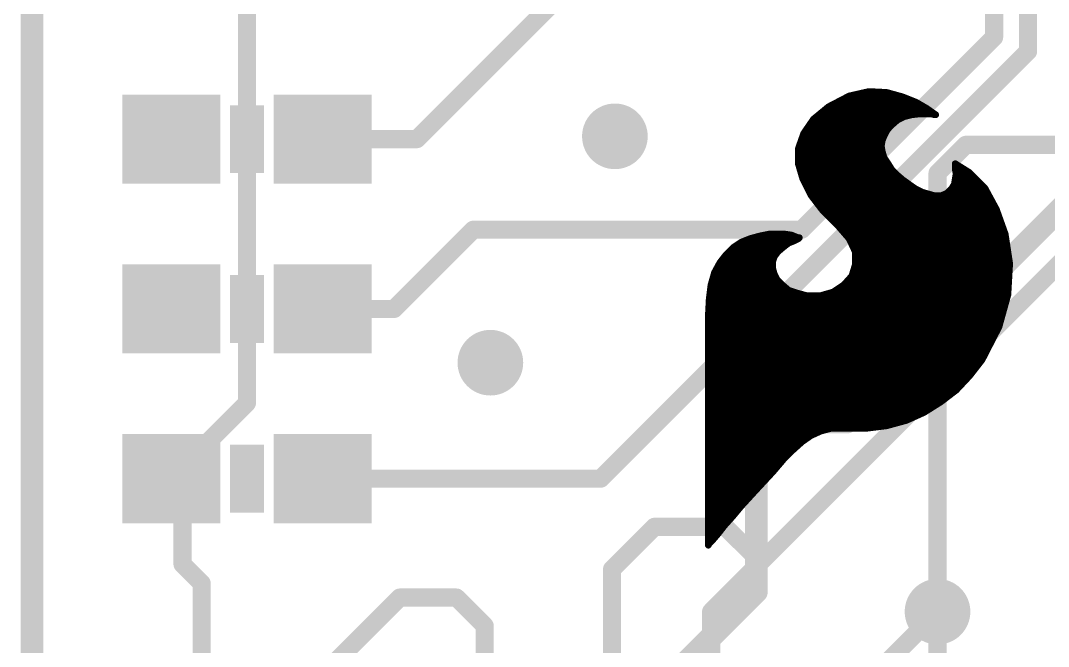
# Model space of a CAD drawing. Extents: x -11.6 to 46, y -5.8 to 74.7.
# Drawn here: x -0.13 to 11.4, y 21.99 to 29.02 of the extents above; entities that cross this region are included whole.
import ezdxf

# ---------------------------------------------------------------- set-up
doc = ezdxf.new("R2010")
doc.units = 0
for name, color, linetype in [('1', 12, 'CONTINUOUS'), ('16', 132, 'CONTINUOUS'), ('18', 110, 'CONTINUOUS'), ('20', 53, 'CONTINUOUS'), ('21', 41, 'CONTINUOUS')]:
    doc.layers.add(name, color=color, linetype=linetype)

# ---------------------------------------------------------------- blocks, each defined once
blk = doc.blocks.new('RECT')
blk.add_solid([(-0.5, -0.5), (0.5, -0.5), (-0.5, 0.5), (0.5, 0.5)])
blk = doc.blocks.new('ROUNDV')
at = {"const_width": 0.5}
blk.add_lwpolyline([(0, -0.25, 1), (0, 0.25, 1), (0, -0.25)], format="xyb", dxfattribs=at)

msp = doc.modelspace()

# ---------------------------------------------------------------- linework, layer by layer
at = {"layer": '1'}
for points, const_width in [([(0, 0), (0, 63.5)], 0.254), ([(10.795, 30.734), (10.795, 28.829)], 0.2032), ([(2.413, 30.607), (2.413, 24.726)], 0.2032), ([(11.176, 30.48), (11.176, 28.6712)], 0.2032), ([(6.604, 29.972), (4.318, 27.686)], 0.2032), ([(14.0775, 28.8413), (8.1756, 22.9394)], 0.2032), ([(10.795, 28.829), (8.636, 26.67)], 0.2032), ([(11.176, 28.6712), (7.3179, 24.8131)], 0.2032), ([(9.144, 24.511), (12.573, 27.94)], 0.254), ([(3.263, 27.686), (3.39, 27.813)], 0.2032), ([(4.318, 27.686), (3.263, 27.686)], 0.2032), ([(4.953, 26.67), (4.064, 25.781)], 0.2032), ([(8.636, 26.67), (4.953, 26.67)], 0.2032), ([(4.064, 25.781), (3.263, 25.781)], 0.2032), ([(7.3179, 24.8131), (7.2698, 24.765)], 0.2032), ([(2.413, 24.726), (1.563, 23.876)], 0.2032), ([(6.3808, 23.876), (7.2698, 24.765)], 0.2032), ([(8.128, 24.511), (9.144, 24.511)], 0.254), ([(1.563, 23.876), (1.69, 23.749)], 0.2032), ([(3.263, 23.876), (6.3808, 23.876)], 0.2032), ([(1.69, 23.749), (1.69, 22.9163)], 0.2032), ([(6.5088, 22.86), (6.985, 23.3362)], 0.2032), ([(6.985, 23.3362), (7.7788, 23.3362)], 0.2032), ([(7.7788, 23.3362), (8.1756, 22.9394)], 0.2032), ([(1.69, 22.9163), (1.905, 22.7013)], 0.2032), ([(6.5088, 18.7325), (6.5088, 22.86)], 0.2032), ([(8.1756, 22.9394), (7.62, 22.3838)], 0.2032), ([(1.905, 22.7013), (1.905, 2.6987)], 0.2032), ([(3.0163, 21.4313), (4.1275, 22.5425)], 0.2032), ([(4.1275, 22.5425), (4.7625, 22.5425)], 0.2032), ([(4.7625, 22.5425), (5.08, 22.225)], 0.2032), ([(7.62, 22.3838), (7.62, 21.17)], 0.2032), ([(10.16, 22.3838), (10.16, 21.17)], 0.2032), ([(5.08, 22.225), (5.08, 21.17)], 0.2032)]:
    msp.add_lwpolyline(points, dxfattribs=dict(at, const_width=const_width))
for points, const_width in [([(10.7442, 28.829, 1), (10.8458, 28.829)], 0.1016), ([(10.8309, 28.7931, 1), (10.7591, 28.8649)], 0.1016), ([(11.1252, 28.6712, 1), (11.2268, 28.6712)], 0.1016), ([(11.2119, 28.6353, 1), (11.1401, 28.7071)], 0.1016), ([(3.4259, 27.7771, 1), (3.3541, 27.8489)], 0.1016), ([(3.263, 27.7368, 1), (3.263, 27.6352)], 0.1016), ([(3.2271, 27.7219, 1), (3.2989, 27.6501)], 0.1016), ([(4.2821, 27.7219, 1), (4.3539, 27.6501)], 0.1016), ([(4.318, 27.6352, 1), (4.318, 27.7368)], 0.1016), ([(4.953, 26.7208, 1), (4.953, 26.6192)], 0.1016), ([(4.9889, 26.6341, 1), (4.9171, 26.7059)], 0.1016), ([(8.6001, 26.7059, 1), (8.6719, 26.6341)], 0.1016), ([(8.636, 26.6192, 1), (8.636, 26.7208)], 0.1016), ([(3.263, 25.8318, 1), (3.263, 25.7302)], 0.1016), ([(4.0281, 25.8169, 1), (4.0999, 25.7451)], 0.1016), ([(4.064, 25.7302, 1), (4.064, 25.8318)], 0.1016), ([(7.3538, 24.7772, 1), (7.282, 24.849)], 0.1016), ([(2.4489, 24.6901, 1), (2.3771, 24.7619)], 0.1016), ([(7.2339, 24.8009, 1), (7.3057, 24.7291)], 0.1016), ([(7.3057, 24.7291, 1), (7.2339, 24.8009)], 0.1016), ([(7.282, 24.849, 1), (7.3538, 24.7772)], 0.1016), ([(2.3622, 24.726, 1), (2.4638, 24.726)], 0.1016), ([(8.128, 24.5745, 1), (8.128, 24.4475)], 0.127), ([(9.0991, 24.5559, 1), (9.1889, 24.4661)], 0.127), ([(9.144, 24.4475, 1), (9.144, 24.5745)], 0.127), ([(1.5989, 23.9119, 1), (1.5271, 23.8401)], 0.1016), ([(1.5271, 23.9119, 1), (1.5989, 23.8401)], 0.1016), ([(3.263, 23.9268, 1), (3.263, 23.8252)], 0.1016), ([(6.3449, 23.9119, 1), (6.4167, 23.8401)], 0.1016), ([(6.3808, 23.8252, 1), (6.3808, 23.9268)], 0.1016), ([(1.7408, 23.749, 1), (1.6392, 23.749)], 0.1016), ([(1.6541, 23.7131, 1), (1.7259, 23.7849)], 0.1016), ([(6.985, 23.387, 1), (6.985, 23.2855)], 0.1016), ([(7.0209, 23.3003, 1), (6.9491, 23.3722)], 0.1016), ([(7.8147, 23.3722, 1), (7.7428, 23.3003)], 0.1016), ([(7.7788, 23.2855, 1), (7.7788, 23.387)], 0.1016), ([(1.7259, 22.9522, 1), (1.6541, 22.8803)], 0.1016), ([(1.6392, 22.9163, 1), (1.7408, 22.9163)], 0.1016), ([(6.5595, 22.86, 1), (6.458, 22.86)], 0.1016), ([(8.1397, 22.9753, 1), (8.2115, 22.9035)], 0.1016), ([(8.2115, 22.9035, 1), (8.1397, 22.9753)], 0.1016), ([(8.1397, 22.9035, 1), (8.2115, 22.9753)], 0.1016), ([(6.4728, 22.8959, 1), (6.5447, 22.8241)], 0.1016), ([(1.9558, 22.7013, 1), (1.8542, 22.7013)], 0.1016), ([(1.8691, 22.6653, 1), (1.9409, 22.7372)], 0.1016), ([(4.1275, 22.5933, 1), (4.1275, 22.4917)], 0.1016), ([(4.1634, 22.5066, 1), (4.0916, 22.5784)], 0.1016), ([(4.7984, 22.5784, 1), (4.7266, 22.5066)], 0.1016), ([(4.7625, 22.4917, 1), (4.7625, 22.5933)], 0.1016), ([(7.6708, 22.3838, 1), (7.5692, 22.3838)], 0.1016), ([(7.5841, 22.4197, 1), (7.6559, 22.3478)], 0.1016), ([(10.2108, 22.3838, 1), (10.1092, 22.3838)], 0.1016), ([(5.1308, 22.225, 1), (5.0292, 22.225)], 0.1016), ([(5.0441, 22.1891, 1), (5.1159, 22.2609)], 0.1016)]:
    msp.add_lwpolyline(points, format="xyb", dxfattribs=dict(at, const_width=const_width))
at = {"layer": '16'}
for points, const_width in [([(0, 0), (0, 63.5)], 0.254), ([(10.16, 27.305), (10.4775, 27.6225)], 0.2032), ([(17.6212, 27.6225), (10.4775, 27.6225)], 0.2032), ([(10.16, 22.3838), (10.16, 27.305)], 0.2032), ([(8.128, 22.606), (8.128, 24.511)], 0.254), ([(5.08, 19.558), (8.128, 22.606)], 0.254), ([(7.4613, 19.685), (10.16, 22.3838)], 0.2032)]:
    msp.add_lwpolyline(points, dxfattribs=dict(at, const_width=const_width))
for points, const_width in [([(10.4775, 27.6733, 1), (10.4775, 27.5717)], 0.1016), ([(10.5134, 27.5866, 1), (10.4416, 27.6584)], 0.1016), ([(10.2108, 27.305, 1), (10.1092, 27.305)], 0.1016), ([(10.1241, 27.3409, 1), (10.1959, 27.2691)], 0.1016), ([(8.1915, 24.511, 1), (8.0645, 24.511)], 0.127), ([(8.1729, 22.5611, 1), (8.0831, 22.6509)], 0.127), ([(8.0645, 22.606, 1), (8.1915, 22.606)], 0.127), ([(10.1092, 22.3838, 1), (10.2108, 22.3838)], 0.1016), ([(10.1959, 22.3478, 1), (10.1241, 22.4197)], 0.1016)]:
    msp.add_lwpolyline(points, format="xyb", dxfattribs=dict(at, const_width=const_width))
at = {"layer": '20', "const_width": 0.2032}
msp.add_lwpolyline([(0, 63.5), (0, 0)], dxfattribs=at)
at = {"layer": '21', "const_width": 0.0762}
for points in [[(9.389, 28.22), (9.169, 28.17)], [(9.589, 28.21), (9.389, 28.22)], [(9.169, 28.17), (8.939, 28.05)], [(9.069, 28.1178), (9.8745, 28.1178)], [(9.2746, 28.194), (9.6466, 28.194)], [(9.769, 28.16), (9.589, 28.21)], [(9.919, 28.1), (9.769, 28.16)], [(10.039, 28.03), (9.919, 28.1)], [(8.939, 28.05), (8.769, 27.91)], [(8.9288, 28.0416), (10.0191, 28.0416)], [(10.109, 27.98), (10.039, 28.03)], [(8.769, 27.91), (8.659, 27.75)], [(8.7547, 27.8892), (9.6967, 27.8892)], [(8.8363, 27.9654), (9.9176, 27.9654)], [(9.629, 27.83), (9.709, 27.9)], [(9.709, 27.9), (9.789, 27.94)], [(9.789, 27.94), (9.869, 27.96)], [(9.869, 27.96), (9.959, 27.97)], [(9.959, 27.97), (10.089, 27.97)], [(10.089, 27.97), (10.129, 27.96)], [(10.1074, 27.9654), (10.1309, 27.9654)], [(10.139, 27.96), (10.109, 27.98)], [(10.129, 27.96), (10.139, 27.96)], [(8.7023, 27.813), (9.6154, 27.813)], [(9.559, 27.72), (9.589, 27.78)], [(9.589, 27.78), (9.629, 27.83)], [(8.659, 27.75), (8.599, 27.58)], [(8.6274, 27.6606), (9.5374, 27.6606)], [(8.6543, 27.7368), (9.5674, 27.7368)], [(9.529, 27.61), (9.539, 27.67)], [(9.539, 27.67), (9.559, 27.72)], [(8.599, 27.58), (8.599, 27.41)], [(8.6006, 27.5844), (9.5333, 27.5844)], [(9.539, 27.55), (9.529, 27.61)], [(9.559, 27.48), (9.539, 27.55)], [(8.599, 27.5082), (9.5509, 27.5082)], [(8.599, 27.432), (9.591, 27.432)], [(8.599, 27.41), (8.649, 27.24)], [(9.599, 27.42), (9.559, 27.48)], [(9.649, 27.34), (9.599, 27.42)], [(10.519, 27.31), (10.359, 27.41)], [(10.359, 27.41), (10.359, 27.4)], [(8.6149, 27.3558), (9.6391, 27.3558)], [(9.699, 27.29), (9.649, 27.34)], [(10.359, 27.4), (10.359, 27.35)], [(10.359, 27.3558), (10.4457, 27.3558)], [(10.359, 27.35), (10.369, 27.3)], [(10.369, 27.3), (10.359, 27.24)], [(10.689, 27.14), (10.519, 27.31)], [(8.6373, 27.2796), (9.7111, 27.2796)], [(8.649, 27.24), (8.739, 27.06)], [(8.6673, 27.2034), (9.8062, 27.2034)], [(9.769, 27.23), (9.699, 27.29)], [(9.839, 27.18), (9.769, 27.23)], [(9.909, 27.13), (9.839, 27.18)], [(10.349, 27.18), (10.319, 27.13)], [(10.359, 27.24), (10.349, 27.18)], [(10.3529, 27.2034), (10.6256, 27.2034)], [(10.3656, 27.2796), (10.5494, 27.2796)], [(8.7054, 27.1272), (9.9146, 27.1272)], [(9.989, 27.09), (9.909, 27.13)], [(10.059, 27.07), (9.989, 27.09)], [(10.129, 27.05), (10.059, 27.07)], [(10.269, 27.08), (10.199, 27.05)], [(10.319, 27.13), (10.269, 27.08)], [(10.3162, 27.1272), (10.6959, 27.1272)], [(10.819, 26.9), (10.689, 27.14)], [(8.739, 27.06), (8.869, 26.89)], [(8.7459, 27.051), (10.1255, 27.051)], [(8.8041, 26.9748), (10.7785, 26.9748)], [(10.199, 27.05), (10.129, 27.05)], [(10.2013, 27.051), (10.7372, 27.051)], [(8.8624, 26.8986), (10.8195, 26.8986)], [(8.869, 26.89), (9.039, 26.72)], [(10.919, 26.62), (10.819, 26.9)], [(8.9366, 26.8224), (10.8467, 26.8224)], [(9.0128, 26.7462), (10.8739, 26.7462)], [(9.039, 26.72), (9.169, 26.57)], [(8.169, 26.6), (8.059, 26.57)], [(8.269, 26.62), (8.169, 26.6)], [(8.449, 26.62), (8.269, 26.62)], [(8.519, 26.61), (8.449, 26.62)], [(8.569, 26.59), (8.519, 26.61)], [(9.0823, 26.67), (10.9011, 26.67)], [(10.969, 26.29), (10.919, 26.62)], [(7.959, 26.53), (7.869, 26.47)], [(7.9404, 26.5176), (8.4858, 26.5176)], [(8.059, 26.57), (7.959, 26.53)], [(8.1463, 26.5938), (8.5595, 26.5938)], [(8.399, 26.45), (8.449, 26.49)], [(8.449, 26.49), (8.489, 26.52)], [(8.489, 26.52), (8.539, 26.54)], [(8.539, 26.54), (8.579, 26.56)], [(8.599, 26.58), (8.569, 26.59)], [(8.579, 26.56), (8.599, 26.57)], [(8.599, 26.57), (8.609, 26.58)], [(8.609, 26.58), (8.599, 26.58)], [(9.1484, 26.5938), (10.923, 26.5938)], [(9.169, 26.57), (9.239, 26.42)], [(9.1935, 26.5176), (10.9345, 26.5176)], [(7.789, 26.39), (7.719, 26.3)], [(7.869, 26.47), (7.789, 26.39)], [(7.8404, 26.4414), (8.3904, 26.4414)], [(8.309, 26.31), (8.329, 26.37)], [(8.329, 26.37), (8.359, 26.41)], [(8.359, 26.41), (8.399, 26.45)], [(9.229, 26.4414), (10.9461, 26.4414)], [(9.239, 26.42), (9.239, 26.28)], [(7.719, 26.3), (7.659, 26.19)], [(7.713, 26.289), (8.309, 26.289)], [(7.7697, 26.3652), (8.3274, 26.3652)], [(8.309, 26.24), (8.309, 26.31)], [(9.239, 26.28), (9.199, 26.15)], [(9.239, 26.3652), (10.9576, 26.3652)], [(9.239, 26.289), (10.9689, 26.289)], [(10.949, 25.94), (10.969, 26.29)], [(7.659, 26.19), (7.619, 26.05)], [(7.6714, 26.2128), (8.3168, 26.2128)], [(8.329, 26.17), (8.309, 26.24)], [(8.359, 26.11), (8.329, 26.17)], [(9.199, 26.15), (9.109, 26.05)], [(9.2183, 26.2128), (10.9646, 26.2128)], [(7.619, 26.05), (7.599, 25.89)], [(7.622, 26.0604), (8.4086, 26.0604)], [(7.6437, 26.1366), (8.3457, 26.1366)], [(8.419, 26.05), (8.359, 26.11)], [(8.489, 25.99), (8.419, 26.05)], [(9.109, 26.05), (8.989, 25.97)], [(9.1184, 26.0604), (10.9559, 26.0604)], [(9.1869, 26.1366), (10.9602, 26.1366)], [(7.6013, 25.908), (10.9401, 25.908)], [(7.6108, 25.9842), (8.5064, 25.9842)], [(8.579, 25.96), (8.489, 25.99)], [(8.689, 25.93), (8.579, 25.96)], [(8.849, 25.93), (8.689, 25.93)], [(8.989, 25.97), (8.849, 25.93)], [(9.0103, 25.9842), (10.9515, 25.9842)], [(10.849, 25.58), (10.949, 25.94)], [(7.599, 25.89), (7.589, 25.7)], [(7.5959, 25.8318), (10.9189, 25.8318)], [(7.589, 25.7), (7.589, 23.13)], [(7.589, 25.6794), (10.8766, 25.6794)], [(7.5919, 25.7556), (10.8978, 25.7556)], [(7.589, 25.6032), (10.8554, 25.6032)], [(10.659, 25.21), (10.849, 25.58)], [(7.589, 25.527), (10.8218, 25.527)], [(7.589, 25.4508), (10.7827, 25.4508)], [(7.589, 25.3746), (10.7435, 25.3746)], [(7.589, 25.2984), (10.7044, 25.2984)], [(7.589, 25.2222), (10.6653, 25.2222)], [(7.589, 25.146), (10.6092, 25.146)], [(10.519, 25.03), (10.659, 25.21)], [(7.589, 25.0698), (10.55, 25.0698)], [(7.589, 24.9936), (10.4849, 24.9936)], [(10.369, 24.87), (10.519, 25.03)], [(7.589, 24.9174), (10.4134, 24.9174)], [(10.199, 24.74), (10.369, 24.87)], [(7.589, 24.8412), (10.3313, 24.8412)], [(7.589, 24.765), (10.2317, 24.765)], [(7.589, 24.6888), (10.1179, 24.6888)], [(10.009, 24.62), (10.199, 24.74)], [(7.589, 24.6126), (9.9926, 24.6126)], [(7.589, 24.5364), (9.8232, 24.5364)], [(9.589, 24.47), (9.809, 24.53)], [(9.809, 24.53), (10.009, 24.62)], [(7.589, 24.4602), (9.5106, 24.4602)], [(8.739, 24.36), (8.849, 24.41)], [(8.849, 24.41), (8.959, 24.44)], [(8.959, 24.44), (9.349, 24.44)], [(9.349, 24.44), (9.589, 24.47)], [(7.589, 24.384), (8.7918, 24.384)], [(7.589, 24.3078), (8.6644, 24.3078)], [(8.639, 24.29), (8.739, 24.36)], [(7.589, 24.2316), (8.5741, 24.2316)], [(8.429, 24.09), (8.539, 24.2)], [(8.539, 24.2), (8.639, 24.29)], [(7.589, 24.1554), (8.4944, 24.1554)], [(7.589, 24.0792), (8.4199, 24.0792)], [(8.319, 23.96), (8.429, 24.09)], [(7.589, 24.003), (8.3554, 24.003)], [(8.189, 23.82), (8.319, 23.96)], [(7.589, 23.9268), (8.2882, 23.9268)], [(7.589, 23.8506), (8.2174, 23.8506)], [(7.589, 23.7744), (8.1469, 23.7744)], [(8.069, 23.69), (8.189, 23.82)], [(7.589, 23.6982), (8.0766, 23.6982)], [(7.589, 23.622), (8.0067, 23.622)], [(7.959, 23.57), (8.069, 23.69)], [(7.589, 23.5458), (7.9388, 23.5458)], [(7.859, 23.45), (7.959, 23.57)], [(7.589, 23.4696), (7.8753, 23.4696)], [(7.589, 23.3934), (7.8081, 23.3934)], [(7.769, 23.35), (7.859, 23.45)], [(7.589, 23.3172), (7.7435, 23.3172)], [(7.639, 23.19), (7.699, 23.26)], [(7.699, 23.26), (7.769, 23.35)], [(7.589, 23.241), (7.6827, 23.241)], [(7.589, 23.1648), (7.6138, 23.1648)], [(7.589, 23.13), (7.599, 23.15)], [(7.599, 23.15), (7.639, 23.19)]]:
    msp.add_lwpolyline(points, dxfattribs=at)
at = {"layer": '21', "const_width": 0.0381}
for points in [[(9.39, 28.239, 1), (9.388, 28.201)], [(9.3932, 28.2014, 1), (9.3848, 28.2386)], [(9.069, 28.1369, 1), (9.069, 28.0988)], [(9.1648, 28.1886, 1), (9.1732, 28.1514)], [(9.1778, 28.1531, 1), (9.1602, 28.1869)], [(9.2746, 28.2131, 1), (9.2746, 28.175)], [(9.5941, 28.2284, 1), (9.5839, 28.1916)], [(9.588, 28.191, 1), (9.59, 28.229)], [(9.6466, 28.175, 1), (9.6466, 28.2131)], [(9.7761, 28.1777, 1), (9.7619, 28.1423)], [(9.7639, 28.1416, 1), (9.7741, 28.1784)], [(9.8745, 28.0988, 1), (9.8745, 28.1369)], [(9.9286, 28.1165, 1), (9.9094, 28.0835)], [(9.9119, 28.0823, 1), (9.9261, 28.1177)], [(8.9288, 28.0607, 1), (8.9288, 28.0226)], [(8.9302, 28.0669, 1), (8.9478, 28.0331)], [(8.9511, 28.0353, 1), (8.9269, 28.0647)], [(10.0191, 28.0226, 1), (10.0191, 28.0607)], [(10.0501, 28.0455, 1), (10.0279, 28.0145)], [(10.0294, 28.0135, 1), (10.0486, 28.0465)], [(8.7547, 27.9083, 1), (8.7547, 27.8702)], [(8.7569, 27.9247, 1), (8.7811, 27.8953)], [(8.7847, 27.8992, 1), (8.7533, 27.9208)], [(8.8363, 27.9845, 1), (8.8363, 27.9464)], [(9.7005, 27.917, 1), (9.7175, 27.883)], [(9.7215, 27.8857, 1), (9.6965, 27.9143)], [(9.6967, 27.8702, 1), (9.6967, 27.9083)], [(9.7844, 27.9585, 1), (9.7936, 27.9215)], [(9.7975, 27.923, 1), (9.7805, 27.957)], [(9.8669, 27.9789, 1), (9.8711, 27.9411)], [(9.8736, 27.9415, 1), (9.8644, 27.9785)], [(9.9176, 27.9464, 1), (9.9176, 27.9845)], [(9.959, 27.9891, 1), (9.959, 27.951)], [(9.9611, 27.9511, 1), (9.9569, 27.9889)], [(10.0936, 27.9885, 1), (10.0844, 27.9515)], [(10.1074, 27.9845, 1), (10.1074, 27.9464)], [(10.089, 27.951, 1), (10.089, 27.9891)], [(10.1196, 27.9959, 1), (10.0984, 27.9641)], [(10.0979, 27.9645, 1), (10.1201, 27.9955)], [(10.129, 27.9791, 1), (10.129, 27.941)], [(10.1244, 27.9415, 1), (10.1336, 27.9785)], [(10.1284, 27.9441, 1), (10.1496, 27.9759)], [(10.1309, 27.9464, 1), (10.1309, 27.9845)], [(10.139, 27.941, 1), (10.139, 27.9791)], [(8.7023, 27.8321, 1), (8.7023, 27.794)], [(9.5741, 27.7919, 1), (9.6039, 27.7681)], [(9.606, 27.7715, 1), (9.572, 27.7885)], [(9.6165, 27.8443, 1), (9.6415, 27.8157)], [(9.6439, 27.8181, 1), (9.6141, 27.8419)], [(9.6154, 27.794, 1), (9.6154, 27.8321)], [(8.6274, 27.6797, 1), (8.6274, 27.6416)], [(8.6543, 27.7559, 1), (8.6543, 27.7178)], [(8.6433, 27.7608, 1), (8.6747, 27.7392)], [(8.677, 27.7437, 1), (8.641, 27.7563)], [(9.5213, 27.6771, 1), (9.5567, 27.6629)], [(9.5578, 27.6669, 1), (9.5202, 27.6731)], [(9.5374, 27.6416, 1), (9.5374, 27.6797)], [(9.542, 27.7285, 1), (9.576, 27.7115)], [(9.5767, 27.7129, 1), (9.5413, 27.7271)], [(9.5674, 27.7178, 1), (9.5674, 27.7559)], [(8.581, 27.5863, 1), (8.617, 27.5737)], [(8.6181, 27.58, 1), (8.58, 27.58)], [(8.6006, 27.6035, 1), (8.6006, 27.5654)], [(9.5478, 27.6131, 1), (9.5102, 27.6069)], [(9.5102, 27.6131, 1), (9.5478, 27.6069)], [(9.5573, 27.5552, 1), (9.5207, 27.5448)], [(9.5202, 27.5469, 1), (9.5578, 27.5531)], [(9.5333, 27.5654, 1), (9.5333, 27.6035)], [(8.599, 27.5273, 1), (8.599, 27.4892)], [(8.599, 27.4511, 1), (8.599, 27.413)], [(8.6173, 27.4154, 1), (8.5807, 27.4046)], [(9.5749, 27.4906, 1), (9.5431, 27.4694)], [(9.5407, 27.4748, 1), (9.5773, 27.4852)], [(9.5509, 27.4892, 1), (9.5509, 27.5273)], [(9.6152, 27.4301, 1), (9.5828, 27.4099)], [(9.5831, 27.4094, 1), (9.6149, 27.4306)], [(9.591, 27.413, 1), (9.591, 27.4511)], [(10.3691, 27.4262, 1), (10.3489, 27.3938)], [(10.378, 27.41, 1), (10.3399, 27.41)], [(8.58, 27.41, 1), (8.6181, 27.41)], [(8.6149, 27.3749, 1), (8.6149, 27.3368)], [(9.6625, 27.3535, 1), (9.6355, 27.3265)], [(9.6328, 27.3299, 1), (9.6652, 27.3501)], [(9.6391, 27.3368, 1), (9.6391, 27.3749)], [(10.378, 27.4, 1), (10.3399, 27.4)], [(10.3399, 27.4, 1), (10.378, 27.4)], [(10.359, 27.3749, 1), (10.359, 27.3368)], [(10.3777, 27.3537, 1), (10.3403, 27.3463)], [(10.3399, 27.35, 1), (10.378, 27.35)], [(10.3878, 27.2969, 1), (10.3502, 27.3031)], [(10.4457, 27.3368, 1), (10.4457, 27.3749)], [(10.5325, 27.3235, 1), (10.5055, 27.2965)], [(10.5089, 27.2938, 1), (10.5291, 27.3262)], [(8.6373, 27.2987, 1), (8.6373, 27.2606)], [(8.666, 27.2485, 1), (8.632, 27.2315)], [(8.6307, 27.2346, 1), (8.6673, 27.2454)], [(8.6673, 27.2225, 1), (8.6673, 27.1844)], [(9.7114, 27.3045, 1), (9.6866, 27.2755)], [(9.6855, 27.2765, 1), (9.7125, 27.3035)], [(9.7111, 27.2606, 1), (9.7111, 27.2987)], [(9.7801, 27.2455, 1), (9.7579, 27.2145)], [(9.7566, 27.2155, 1), (9.7814, 27.2445)], [(9.8062, 27.1844, 1), (9.8062, 27.2225)], [(9.8501, 27.1955, 1), (9.8279, 27.1645)], [(9.8279, 27.1645, 1), (9.8501, 27.1955)], [(10.3653, 27.1702, 1), (10.3327, 27.1898)], [(10.3529, 27.2225, 1), (10.3529, 27.1844)], [(10.3402, 27.2431, 1), (10.3778, 27.2369)], [(10.3778, 27.2369, 1), (10.3402, 27.2431)], [(10.3656, 27.2987, 1), (10.3656, 27.2606)], [(10.3503, 27.2963, 1), (10.3877, 27.3037)], [(10.5494, 27.2606, 1), (10.5494, 27.2987)], [(10.6256, 27.1844, 1), (10.6256, 27.2225)], [(8.7054, 27.1463, 1), (8.7054, 27.1082)], [(9.9175, 27.147, 1), (9.9005, 27.113)], [(9.8979, 27.1145, 1), (9.9201, 27.1455)], [(9.9146, 27.1082, 1), (9.9146, 27.1463)], [(9.9942, 27.1083, 1), (9.9838, 27.0717)], [(9.9805, 27.073, 1), (9.9975, 27.107)], [(10.0642, 27.0883, 1), (10.0538, 27.0517)], [(10.0538, 27.0517, 1), (10.0642, 27.0883)], [(10.2555, 27.0935, 1), (10.2825, 27.0665)], [(10.2765, 27.0625, 1), (10.2615, 27.0975)], [(10.3162, 27.1463, 1), (10.3162, 27.1082)], [(10.3027, 27.1398, 1), (10.3353, 27.1202)], [(10.3325, 27.1165, 1), (10.3055, 27.1435)], [(10.3302, 27.1831, 1), (10.3678, 27.1769)], [(10.7058, 27.1491, 1), (10.6722, 27.1309)], [(10.6755, 27.1265, 1), (10.7025, 27.1535)], [(10.6959, 27.1082, 1), (10.6959, 27.1463)], [(8.7541, 27.0716, 1), (8.7239, 27.0484)], [(8.722, 27.0515, 1), (8.756, 27.0685)], [(8.7459, 27.0701, 1), (8.7459, 27.032)], [(8.8041, 26.9939, 1), (8.8041, 26.9558)], [(10.129, 27.0691, 1), (10.129, 27.031)], [(10.1238, 27.0317, 1), (10.1342, 27.0683)], [(10.1255, 27.032, 1), (10.1255, 27.0701)], [(10.1915, 27.0675, 1), (10.2065, 27.0325)], [(10.2013, 27.0701, 1), (10.2013, 27.032)], [(10.199, 27.031, 1), (10.199, 27.0691)], [(10.7372, 27.032, 1), (10.7372, 27.0701)], [(10.7785, 26.9558, 1), (10.7785, 26.9939)], [(8.8624, 26.9177, 1), (8.8624, 26.8796)], [(8.8825, 26.9035, 1), (8.8555, 26.8765)], [(8.8539, 26.8784, 1), (8.8841, 26.9016)], [(10.8369, 26.9064, 1), (10.8011, 26.8936)], [(10.8022, 26.8909, 1), (10.8358, 26.9091)], [(10.8195, 26.8796, 1), (10.8195, 26.9177)], [(8.9366, 26.8415, 1), (8.9366, 26.8034)], [(9.0128, 26.7653, 1), (9.0128, 26.7272)], [(9.0534, 26.7325, 1), (9.0246, 26.7075)], [(10.8467, 26.8034, 1), (10.8467, 26.8415)], [(10.8739, 26.7272, 1), (10.8739, 26.7653)], [(8.1653, 26.6187, 1), (8.1727, 26.5813)], [(8.174, 26.5816, 1), (8.164, 26.6184)], [(8.269, 26.6391, 1), (8.269, 26.601)], [(8.2727, 26.6013, 1), (8.2653, 26.6387)], [(8.4517, 26.6389, 1), (8.4463, 26.6011)], [(8.449, 26.601, 1), (8.449, 26.6391)], [(8.5261, 26.6277, 1), (8.5119, 26.5923)], [(8.5163, 26.5911, 1), (8.5217, 26.6289)], [(9.0255, 26.7065, 1), (9.0525, 26.7335)], [(9.0823, 26.6891, 1), (9.0823, 26.651)], [(10.9378, 26.6229, 1), (10.9002, 26.6171)], [(10.9011, 26.651, 1), (10.9011, 26.6891)], [(10.9011, 26.6136, 1), (10.9369, 26.6264)], [(7.9404, 26.5367, 1), (7.9404, 26.4986)], [(7.9519, 26.5477, 1), (7.9661, 26.5123)], [(7.9696, 26.5141, 1), (7.9484, 26.5459)], [(8.054, 26.5884, 1), (8.064, 26.5516)], [(8.0661, 26.5523, 1), (8.0519, 26.5877)], [(8.1463, 26.6129, 1), (8.1463, 26.5748)], [(8.4376, 26.5052, 1), (8.4604, 26.4748)], [(8.4609, 26.4751, 1), (8.4371, 26.5049)], [(8.4819, 26.5377, 1), (8.4961, 26.5023)], [(8.5004, 26.5048, 1), (8.4776, 26.5352)], [(8.4858, 26.4986, 1), (8.4858, 26.5367)], [(8.5305, 26.557, 1), (8.5475, 26.523)], [(8.5461, 26.5223, 1), (8.5319, 26.5577)], [(8.575, 26.6081, 1), (8.563, 26.5719)], [(8.5595, 26.5748, 1), (8.5595, 26.6129)], [(8.5705, 26.577, 1), (8.5875, 26.543)], [(8.5619, 26.5723, 1), (8.5761, 26.6077)], [(8.5875, 26.543, 1), (8.5705, 26.577)], [(8.599, 26.5991, 1), (8.599, 26.561)], [(8.5855, 26.5835, 1), (8.6125, 26.5565)], [(8.6075, 26.553, 1), (8.5905, 26.587)], [(8.593, 26.5619, 1), (8.605, 26.5981)], [(8.6225, 26.5665, 1), (8.5955, 26.5935)], [(8.609, 26.561, 1), (8.609, 26.5991)], [(9.1484, 26.6129, 1), (9.1484, 26.5748)], [(9.1863, 26.5781, 1), (9.1517, 26.5619)], [(9.1546, 26.5575, 1), (9.1834, 26.5825)], [(9.1935, 26.5367, 1), (9.1935, 26.4986)], [(10.923, 26.5748, 1), (10.923, 26.6129)], [(10.9345, 26.4986, 1), (10.9345, 26.5367)], [(7.7755, 26.4035, 1), (7.8025, 26.3765)], [(7.804, 26.3783, 1), (7.774, 26.4017)], [(7.8404, 26.4605, 1), (7.8404, 26.4224)], [(7.8584, 26.4859, 1), (7.8796, 26.4541)], [(7.8825, 26.4565, 1), (7.8555, 26.4835)], [(8.3471, 26.364, 1), (8.3109, 26.376)], [(8.3455, 26.4235, 1), (8.3725, 26.3965)], [(8.3742, 26.3986, 1), (8.3438, 26.4214)], [(8.3871, 26.4649, 1), (8.4109, 26.4351)], [(8.4125, 26.4365, 1), (8.3855, 26.4635)], [(8.3904, 26.4224, 1), (8.3904, 26.4605)], [(9.229, 26.4605, 1), (9.229, 26.4224)], [(9.2581, 26.42, 1), (9.22, 26.42)], [(9.2217, 26.4119, 1), (9.2563, 26.4281)], [(10.9461, 26.4224, 1), (10.9461, 26.4605)], [(7.713, 26.3081, 1), (7.713, 26.27)], [(7.704, 26.3117, 1), (7.734, 26.2883)], [(7.7357, 26.2909, 1), (7.7023, 26.3091)], [(7.7697, 26.3843, 1), (7.7697, 26.3462)], [(8.3281, 26.31, 1), (8.29, 26.31)], [(8.2909, 26.316, 1), (8.3271, 26.304)], [(8.309, 26.27, 1), (8.309, 26.3081)], [(8.3138, 26.3814, 1), (8.3442, 26.3586)], [(8.3274, 26.3462, 1), (8.3274, 26.3843)], [(9.239, 26.3843, 1), (9.239, 26.3462)], [(9.239, 26.3081, 1), (9.239, 26.27)], [(9.22, 26.28, 1), (9.2581, 26.28)], [(9.2572, 26.2744, 1), (9.2208, 26.2856)], [(10.988, 26.2889, 1), (10.95, 26.2911)], [(10.9502, 26.2871, 1), (10.9878, 26.2929)], [(10.9576, 26.3462, 1), (10.9576, 26.3843)], [(10.9689, 26.27, 1), (10.9689, 26.3081)], [(7.6423, 26.1991, 1), (7.6757, 26.1809)], [(7.6773, 26.1848, 1), (7.6407, 26.1952)], [(7.6714, 26.2319, 1), (7.6714, 26.1938)], [(8.3273, 26.2452, 1), (8.2907, 26.2348)], [(8.29, 26.24, 1), (8.3281, 26.24)], [(8.346, 26.1785, 1), (8.312, 26.1615)], [(8.3107, 26.1648, 1), (8.3473, 26.1752)], [(8.3168, 26.1938, 1), (8.3168, 26.2319)], [(9.2132, 26.1373, 1), (9.1848, 26.1627)], [(9.2183, 26.2319, 1), (9.2183, 26.1938)], [(10.9646, 26.1938, 1), (10.9646, 26.2319)], [(7.6007, 26.0552, 1), (7.6373, 26.0448)], [(7.6379, 26.0476, 1), (7.6001, 26.0524)], [(7.622, 26.0795, 1), (7.622, 26.0414)], [(7.6437, 26.1557, 1), (7.6437, 26.1176)], [(8.3725, 26.1235, 1), (8.3455, 26.0965)], [(8.342, 26.1015, 1), (8.376, 26.1185)], [(8.3457, 26.1176, 1), (8.3457, 26.1557)], [(8.4314, 26.0645, 1), (8.4066, 26.0355)], [(8.4055, 26.0365, 1), (8.4325, 26.0635)], [(8.4086, 26.0414, 1), (8.4086, 26.0795)], [(9.0948, 26.0627, 1), (9.1232, 26.0373)], [(9.1196, 26.0341, 1), (9.0984, 26.0659)], [(9.1184, 26.0795, 1), (9.1184, 26.0414)], [(9.1869, 26.1557, 1), (9.1869, 26.1176)], [(9.1808, 26.1556, 1), (9.2172, 26.1444)], [(10.9559, 26.0414, 1), (10.9559, 26.0795)], [(10.9602, 26.1176, 1), (10.9602, 26.1557)], [(7.6013, 25.9271, 1), (7.6013, 25.889)], [(7.6108, 26.0033, 1), (7.6108, 25.9652)], [(8.495, 26.0081, 1), (8.483, 25.9719)], [(8.4766, 25.9755, 1), (8.5014, 26.0045)], [(8.5064, 25.9652, 1), (8.5064, 26.0033)], [(8.584, 25.9784, 1), (8.574, 25.9416)], [(8.573, 25.9419, 1), (8.585, 25.9781)], [(8.689, 25.949, 1), (8.689, 25.9109)], [(8.684, 25.9116, 1), (8.694, 25.9484)], [(8.8438, 25.9483, 1), (8.8542, 25.9117)], [(8.849, 25.9109, 1), (8.849, 25.949)], [(8.9784, 25.9859, 1), (8.9996, 25.9541)], [(8.9942, 25.9517, 1), (8.9838, 25.9883)], [(9.0103, 26.0033, 1), (9.0103, 25.9652)], [(10.93, 25.9411, 1), (10.968, 25.9389)], [(10.9674, 25.9349, 1), (10.9306, 25.9451)], [(10.9401, 25.889, 1), (10.9401, 25.9271)], [(10.9515, 25.9652, 1), (10.9515, 26.0033)], [(7.5959, 25.8509, 1), (7.5959, 25.8128)], [(7.5801, 25.8924, 1), (7.6179, 25.8876)], [(7.618, 25.889, 1), (7.58, 25.891)], [(10.9189, 25.8128, 1), (10.9189, 25.8509)], [(7.57, 25.701, 1), (7.608, 25.699)], [(7.589, 25.6985, 1), (7.589, 25.6604)], [(7.6081, 25.7, 1), (7.57, 25.7)], [(7.5919, 25.7747, 1), (7.5919, 25.7366)], [(10.8766, 25.6604, 1), (10.8766, 25.6985)], [(10.8978, 25.7366, 1), (10.8978, 25.7747)], [(7.589, 25.6223, 1), (7.589, 25.5842)], [(10.8306, 25.5851, 1), (10.8674, 25.5749)], [(10.8659, 25.5713, 1), (10.8321, 25.5887)], [(10.8554, 25.5842, 1), (10.8554, 25.6223)], [(7.589, 25.5461, 1), (7.589, 25.508)], [(7.589, 25.4699, 1), (7.589, 25.4318)], [(10.7827, 25.4318, 1), (10.7827, 25.4699)], [(10.8218, 25.508, 1), (10.8218, 25.5461)], [(7.589, 25.3937, 1), (7.589, 25.3556)], [(10.7435, 25.3556, 1), (10.7435, 25.3937)], [(7.589, 25.3175, 1), (7.589, 25.2794)], [(7.589, 25.2413, 1), (7.589, 25.2032)], [(10.6653, 25.2032, 1), (10.6653, 25.2413)], [(10.7044, 25.2794, 1), (10.7044, 25.3175)], [(7.589, 25.1651, 1), (7.589, 25.127)], [(10.6092, 25.127, 1), (10.6092, 25.1651)], [(10.6421, 25.2187, 1), (10.6759, 25.2013)], [(10.674, 25.1983, 1), (10.644, 25.2217)], [(7.589, 25.0889, 1), (7.589, 25.0508)], [(7.589, 25.0127, 1), (7.589, 24.9746)], [(10.4849, 24.9746, 1), (10.4849, 25.0127)], [(10.504, 25.0417, 1), (10.534, 25.0183)], [(10.5329, 25.017, 1), (10.5051, 25.043)], [(10.55, 25.0508, 1), (10.55, 25.0889)], [(7.589, 24.9365, 1), (7.589, 24.8984)], [(10.3806, 24.8549, 1), (10.3574, 24.8851)], [(10.4134, 24.8984, 1), (10.4134, 24.9365)], [(7.589, 24.8603, 1), (7.589, 24.8222)], [(7.589, 24.7841, 1), (7.589, 24.746)], [(10.2317, 24.746, 1), (10.2317, 24.7841)], [(10.3313, 24.8222, 1), (10.3313, 24.8603)], [(10.3551, 24.883, 1), (10.3829, 24.857)], [(7.589, 24.7079, 1), (7.589, 24.6698)], [(10.1179, 24.6698, 1), (10.1179, 24.7079)], [(10.1874, 24.7551, 1), (10.2106, 24.7249)], [(10.2092, 24.7239, 1), (10.1888, 24.7561)], [(7.589, 24.6317, 1), (7.589, 24.5936)], [(7.589, 24.5555, 1), (7.589, 24.5174)], [(9.8012, 24.5474, 1), (9.8168, 24.5126)], [(9.814, 24.5116, 1), (9.804, 24.5484)], [(9.8232, 24.5174, 1), (9.8232, 24.5555)], [(9.9988, 24.6361, 1), (10.0192, 24.6039)], [(9.9926, 24.5936, 1), (9.9926, 24.6317)], [(10.0168, 24.6026, 1), (10.0012, 24.6374)], [(7.589, 24.4793, 1), (7.589, 24.4412)], [(8.844, 24.4284, 1), (8.854, 24.3916)], [(8.8569, 24.3927, 1), (8.8411, 24.4273)], [(8.959, 24.4591, 1), (8.959, 24.421)], [(8.964, 24.4216, 1), (8.954, 24.4584)], [(9.3466, 24.4589, 1), (9.3514, 24.4211)], [(9.349, 24.421, 1), (9.349, 24.4591)], [(9.5106, 24.4412, 1), (9.5106, 24.4793)], [(9.584, 24.4884, 1), (9.594, 24.4516)], [(9.5914, 24.4511, 1), (9.5866, 24.4889)], [(7.589, 24.4031, 1), (7.589, 24.365)], [(7.589, 24.3269, 1), (7.589, 24.2888)], [(8.6644, 24.2888, 1), (8.6644, 24.3269)], [(8.7311, 24.3773, 1), (8.7469, 24.3427)], [(8.7499, 24.3444, 1), (8.7281, 24.3756)], [(8.7918, 24.365, 1), (8.7918, 24.4031)], [(7.589, 24.2507, 1), (7.589, 24.2126)], [(8.5263, 24.2142, 1), (8.5517, 24.1858)], [(8.5525, 24.1865, 1), (8.5255, 24.2135)], [(8.5741, 24.2126, 1), (8.5741, 24.2507)], [(8.6281, 24.3056, 1), (8.6499, 24.2744)], [(8.6517, 24.2758, 1), (8.6263, 24.3042)], [(7.589, 24.1745, 1), (7.589, 24.1364)], [(7.589, 24.0983, 1), (7.589, 24.0602)], [(8.4155, 24.1035, 1), (8.4425, 24.0765)], [(8.4435, 24.0777, 1), (8.4145, 24.1023)], [(8.4199, 24.0602, 1), (8.4199, 24.0983)], [(8.4944, 24.1364, 1), (8.4944, 24.1745)], [(7.589, 24.0221, 1), (7.589, 23.984)], [(8.3045, 23.9723, 1), (8.3335, 23.9477)], [(8.333, 23.947, 1), (8.305, 23.973)], [(8.3554, 23.984, 1), (8.3554, 24.0221)], [(7.589, 23.9459, 1), (7.589, 23.9078)], [(7.589, 23.8697, 1), (7.589, 23.8316)], [(8.2174, 23.8316, 1), (8.2174, 23.8697)], [(8.2882, 23.9078, 1), (8.2882, 23.9459)], [(7.589, 23.7934, 1), (7.589, 23.7553)], [(8.1469, 23.7553, 1), (8.1469, 23.7934)], [(8.175, 23.833, 1), (8.203, 23.807)], [(8.203, 23.8071, 1), (8.175, 23.8329)], [(7.589, 23.7172, 1), (7.589, 23.6791)], [(7.589, 23.641, 1), (7.589, 23.6029)], [(8.0067, 23.6029, 1), (8.0067, 23.641)], [(8.055, 23.7029, 1), (8.083, 23.6771)], [(8.083, 23.6771, 1), (8.055, 23.7029)], [(8.0766, 23.6791, 1), (8.0766, 23.7172)], [(7.589, 23.5648, 1), (7.589, 23.5267)], [(7.9388, 23.5267, 1), (7.9388, 23.5648)], [(7.945, 23.5829, 1), (7.973, 23.5571)], [(7.9736, 23.5578, 1), (7.9444, 23.5822)], [(7.589, 23.4886, 1), (7.589, 23.4505)], [(7.589, 23.4124, 1), (7.589, 23.3743)], [(7.8081, 23.3743, 1), (7.8081, 23.4124)], [(7.8444, 23.4622, 1), (7.8736, 23.4378)], [(7.8732, 23.4373, 1), (7.8448, 23.4627)], [(7.8753, 23.4505, 1), (7.8753, 23.4886)], [(7.589, 23.3362, 1), (7.589, 23.2981)], [(7.7135, 23.2476, 1), (7.6845, 23.2724)], [(7.7435, 23.2981, 1), (7.7435, 23.3362)], [(7.7548, 23.3627, 1), (7.7832, 23.3373)], [(7.784, 23.3383, 1), (7.754, 23.3617)], [(7.589, 23.26, 1), (7.589, 23.2219)], [(7.589, 23.1838, 1), (7.589, 23.1457)], [(7.5855, 23.1635, 1), (7.6125, 23.1365)], [(7.616, 23.1415, 1), (7.582, 23.1585)], [(7.6138, 23.1457, 1), (7.6138, 23.1838)], [(7.6245, 23.2024, 1), (7.6535, 23.1776)], [(7.6525, 23.1765, 1), (7.6255, 23.2035)], [(7.684, 23.2717, 1), (7.714, 23.2483)], [(7.6827, 23.2219, 1), (7.6827, 23.26)], [(7.572, 23.1385, 1), (7.606, 23.1215)], [(7.57, 23.13, 1), (7.6081, 23.13)]]:
    msp.add_lwpolyline(points, format="xyb", dxfattribs=at)

# ---------------------------------------------------------------- block references
at = {"layer": '1', "xscale": 1.1, "rotation": 180}
for p in [(1.563, 27.686), (3.263, 27.686), (1.563, 25.781), (3.263, 25.781), (1.563, 23.876), (3.263, 23.876)]:
    msp.add_blockref('RECT', p, dxfattribs=at)
at = {"layer": '18', "xscale": 0.7366, "yscale": 0.7366}
for p in [(6.5405, 27.7178), (6.5405, 27.7178), (5.1435, 25.1777), (5.1435, 25.1777), (8.128, 24.511), (8.128, 24.511), (10.16, 22.3838), (10.16, 22.3838)]:
    msp.add_blockref('ROUNDV', p, dxfattribs=at)
at = {"layer": '21', "xscale": 0.381, "yscale": 0.762, "rotation": 180}
for p in [(2.413, 27.686), (2.413, 25.781), (2.413, 23.876)]:
    msp.add_blockref('RECT', p, dxfattribs=at)

doc.saveas('drawing.dxf')
